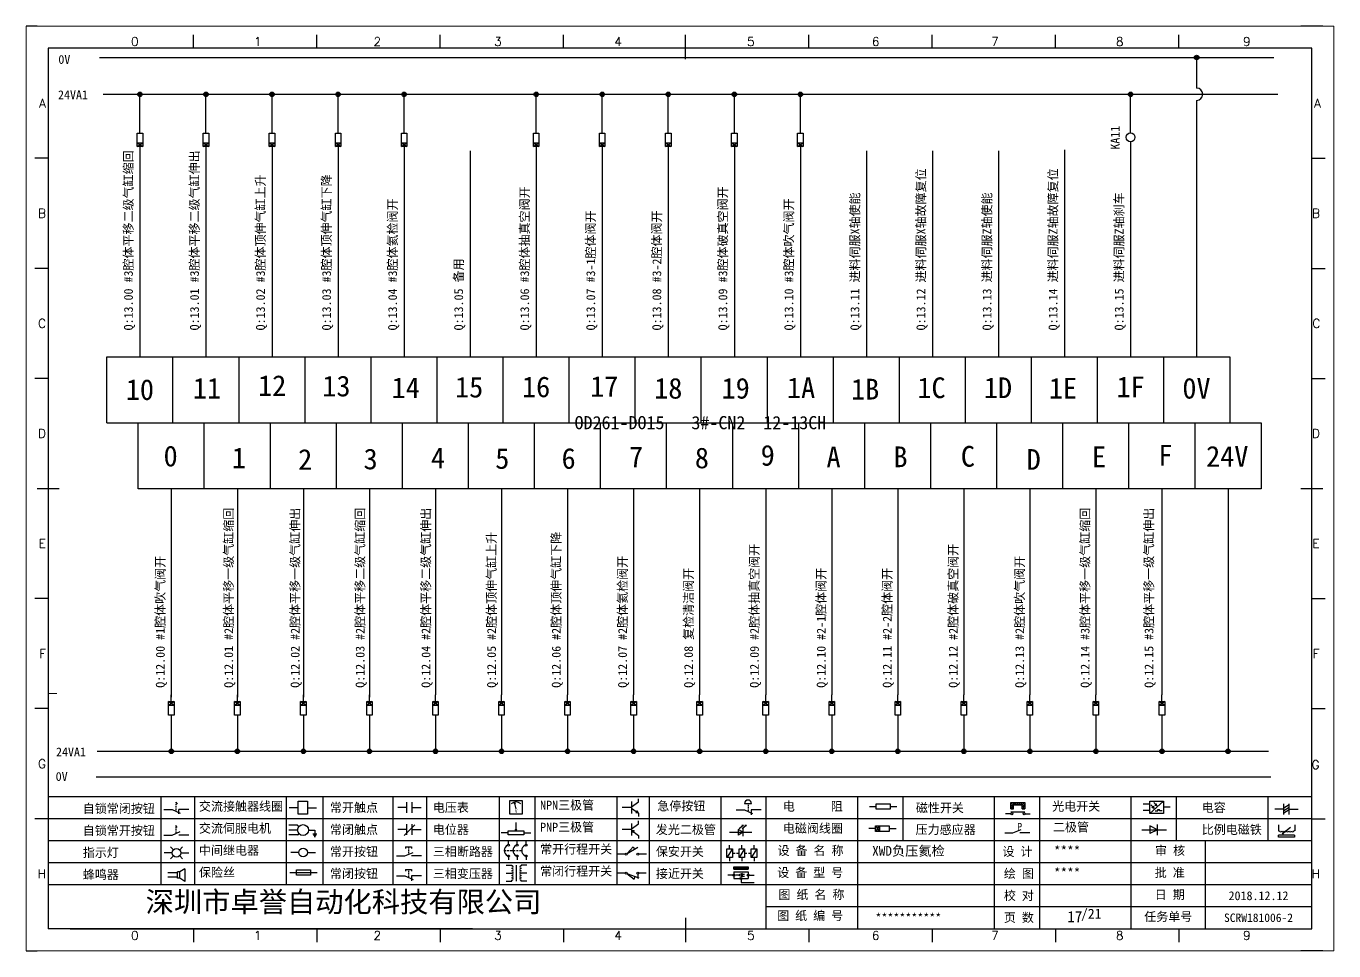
# Model space of a CAD drawing. Header units: millimetres. Extents: x -300 to 4128, y -106 to 2458.
# Drawn here: x 451.1 to 748.1, y 1284 to 1494 of the extents above; entities that cross this region are included whole.
import ezdxf
from ezdxf.enums import TextEntityAlignment as Align

# ---------------------------------------------------------------- set-up
doc = ezdxf.new("R2010")
doc.units = ezdxf.units.MM
doc.layers.add('AE_BOR', color=1, linetype='Continuous')
doc.layers.add('MISC', color=2, linetype='Continuous')
doc.styles.get("Standard").update_dxf_attribs({"font": ''})
doc.styles.add('WD', font='romans.shx', dxfattribs={"width": 0.8, "bigfont": 'gbcbig.shx'})
doc.styles.add('样式 0', font='')
doc.styles.add('汉字', font='')
doc.styles.get('Standard').set_extended_font_data('SimSun')
doc.styles.get('样式 0').set_extended_font_data('KaiTi_GB2312')
doc.styles.get('汉字').set_extended_font_data('新宋体')

# ---------------------------------------------------------------- blocks, each defined once
blk = doc.blocks.new('磁性开关')
at = {"linetype": 'ByBlock'}
h = blk.add_hatch(dxfattribs=at)
h.set_pattern_fill('ANSI31', color=256, scale=0.1, style=0)
h.paths.add_polyline_path([(-1910.88, -776.69), (-1910.88, -775.29), (-1907.69, -775.29), (-1907.69, -776.69), (-1908.31, -776.69), (-1908.31, -775.79), (-1910.25, -775.79), (-1910.25, -776.69)])
for p, q in [((-1910.91, -777.81), (-1912.09, -777.81)), ((-1910.88, -776.69), (-1910.88, -775.29)), ((-1910.88, -775.29), (-1907.69, -775.29)), ((-1910.88, -776.69), (-1910.25, -776.69)), ((-1910.88, -777.39), (-1907.69, -777.39)), ((-1910.25, -776.69), (-1910.25, -775.79)), ((-1910.25, -775.79), (-1908.31, -775.79)), ((-1908.31, -776.69), (-1908.31, -775.79)), ((-1908.31, -776.69), (-1907.69, -776.69)), ((-1907.69, -775.29), (-1907.69, -776.69)), ((-1907.66, -777.81), (-1906.48, -777.81))]:
    blk.add_line(p, q, dxfattribs=at)
for centre in [(-1910.68, -777.81), (-1907.88, -777.81)]:
    blk.add_circle(centre, 0.225, dxfattribs=at)
blk = doc.blocks.new('*U4')
at = {"linetype": 'ByBlock'}
for p, q in [((-1909.23, -780.45), (-1909.23, -780.67)), ((-1909.23, -780.45), (-1908.92, -780.84)), ((-1909.23, -780.84), (-1909.23, -781.05)), ((-1911.92, -782.07), (-1910.06, -782.07)), ((-1910.06, -782.07), (-1908.18, -782.88)), ((-1909.23, -781.23), (-1909.23, -781.44)), ((-1909.23, -781.61), (-1909.23, -781.83)), ((-1909.23, -782), (-1909.23, -782.21)), ((-1909.23, -782.38), (-1909.23, -782.43)), ((-1908.52, -783.07), (-1908.52, -782.07)), ((-1906.25, -782.07), (-1908.52, -782.07))]:
    blk.add_line(p, q, dxfattribs=at)
blk = doc.blocks.new('*U6')
at = {"linetype": 'ByBlock'}
for p, q in [((-1911.92, -792.89), (-1910.06, -792.89)), ((-1910.06, -792.89), (-1908.18, -792.08)), ((-1908.88, -791.17), (-1909.23, -790.71)), ((-1909.23, -790.71), (-1909.23, -790.92)), ((-1909.23, -791.09), (-1909.23, -791.31)), ((-1909.23, -791.48), (-1909.23, -791.69)), ((-1909.23, -791.86), (-1909.23, -792.08)), ((-1909.23, -792.25), (-1909.23, -792.47)), ((-1906.25, -792.89), (-1908.52, -792.89))]:
    blk.add_line(p, q, dxfattribs=at)
blk = doc.blocks.new('蜂鸣器')
at = {"linetype": 'ByBlock'}
for p, q in [((-1907.17, -795.53), (-1908.25, -796.26)), ((-1907.17, -795.53), (-1907.17, -798.41)), ((-1908.8, -796.48), (-1911.01, -796.48)), ((-1908.8, -797.46), (-1911.01, -797.46)), ((-1908.25, -796.26), (-1908.8, -796.26)), ((-1908.8, -797.68), (-1908.8, -796.26)), ((-1908.25, -797.68), (-1908.8, -797.68)), ((-1908.25, -797.68), (-1908.25, -796.26)), ((-1907.17, -798.41), (-1908.25, -797.68))]:
    blk.add_line(p, q, dxfattribs=at)
blk = doc.blocks.new('指示灯')
at = {"linetype": 'ByBlock'}
for p, q in [((-1854.25, -776.92), (-1856.06, -776.92)), ((-1854.62, -775.59), (-1853.97, -776.23)), ((-1854.62, -778.25), (-1853.97, -777.61)), ((-1851.9, -775.59), (-1852.54, -776.23)), ((-1851.9, -778.25), (-1852.54, -777.61)), ((-1852.26, -776.92), (-1850.45, -776.92))]:
    blk.add_line(p, q, dxfattribs=at)
blk.add_circle((-1853.26, -776.92), 0.992, dxfattribs=at)
blk = doc.blocks.new('光电开关')
at = {"linetype": 'ByBlock'}
h = blk.add_hatch(dxfattribs=at)
h.set_pattern_fill('ANSI31', color=256, scale=0.01, style=0)
h.set_pattern_definition([(45, (0.172267, 0), (-0.0224506403, 0.0224506403), [])])
h.paths.add_polyline_path([(-1882.44, -776.34), (-1882.5, -775.91), (-1882.68, -776.07)])
h.paths.add_polyline_path([(-1882.86, -776.23), (-1882.44, -776.34), (-1882.68, -776.07)])
h.paths.add_polyline_path([(-1883.05, -776.88), (-1883.11, -776.45), (-1883.29, -776.61)])
h.paths.add_polyline_path([(-1883.47, -776.77), (-1883.05, -776.88), (-1883.29, -776.61)])
for p, q in [((-1884.01, -775.96), (-1885.56, -775.96)), ((-1884.01, -777.39), (-1885.56, -777.39)), ((-1880.91, -775.3), (-1884.01, -778.05)), ((-1883.75, -776.09), (-1883.05, -776.88)), ((-1883.11, -776.45), (-1883.47, -776.77)), ((-1883.05, -776.88), (-1883.47, -776.77)), ((-1883.14, -775.55), (-1882.44, -776.34)), ((-1883.05, -776.88), (-1883.11, -776.45)), ((-1882.5, -775.91), (-1882.86, -776.23)), ((-1882.44, -776.34), (-1882.86, -776.23)), ((-1882.78, -777.47), (-1882.23, -777.47)), ((-1882.44, -776.34), (-1882.5, -775.91)), ((-1882.23, -777.47), (-1882.23, -777.14)), ((-1882.23, -777.14), (-1881.78, -777.14)), ((-1881.78, -777.47), (-1881.78, -777.14)), ((-1881.23, -777.47), (-1881.78, -777.47)), ((-1879.37, -776.67), (-1880.91, -776.67))]:
    blk.add_line(p, q, dxfattribs=at)
blk.add_lwpolyline([(-1884.01, -775.3), (-1880.91, -775.3), (-1880.91, -778.05), (-1884.01, -778.05)], close=True, dxfattribs=at)
blk = doc.blocks.new('交流接触器线圈')
at = {"linetype": 'ByBlock'}
for p, q in [((-1880.82, -781.77), (-1882.87, -781.77)), ((-1878.72, -781.77), (-1876.67, -781.77))]:
    blk.add_line(p, q, dxfattribs=at)
blk.add_lwpolyline([(-1880.82, -780.28), (-1878.72, -780.28), (-1878.72, -783.26), (-1880.82, -783.26)], close=True, dxfattribs=at)
blk = doc.blocks.new('交流伺服电机')
at = {"linetype": 'ByBlock'}
for p, q in [((-1880.97, -785.75), (-1882.94, -785.75)), ((-1880.97, -786.85), (-1882.94, -786.85)), ((-1880.97, -785.75), (-1880.65, -786.03)), ((-1878.49, -786.85), (-1877.07, -786.85)), ((-1877.07, -786.85), (-1877.07, -787.72)), ((-1880.97, -787.94), (-1882.94, -787.94)), ((-1880.97, -787.94), (-1880.65, -787.67)), ((-1877.54, -787.72), (-1876.59, -787.72)), ((-1877.38, -788.01), (-1876.75, -788.01)), ((-1877.23, -788.29), (-1876.9, -788.29))]:
    blk.add_line(p, q, dxfattribs=at)
blk.add_circle((-1879.73, -786.85), 1.24, dxfattribs=at)
blk = doc.blocks.new('中间继电器')
at = {"linetype": 'ByBlock'}
for p, q in [((-1880.72, -791.92), (-1882.54, -791.92)), ((-1878.74, -791.92), (-1876.92, -791.92))]:
    blk.add_line(p, q, dxfattribs=at)
blk.add_circle((-1879.73, -791.92), 0.992, dxfattribs=at)
blk = doc.blocks.new('保险丝')
at = {"linetype": 'ByBlock'}
blk.add_line((-1882.72, -796.49), (-1876.55, -796.49), dxfattribs=at)
blk.add_lwpolyline([(-1881.2, -795.86), (-1878.06, -795.86), (-1878.06, -797.12), (-1881.2, -797.12)], close=True, dxfattribs=at)
blk = doc.blocks.new('常开按钮')
at = {"linetype": 'ByBlock'}
for p, q in [((-1910.06, -787.73), (-1908.18, -786.93)), ((-1909.9, -785.68), (-1908.56, -785.68)), ((-1909.9, -785.68), (-1909.9, -786.07)), ((-1909.23, -785.68), (-1909.23, -785.89)), ((-1909.23, -786.06), (-1909.23, -786.28)), ((-1909.23, -786.45), (-1909.23, -786.67)), ((-1909.23, -786.84), (-1909.23, -787.05)), ((-1908.56, -785.68), (-1908.56, -786.07)), ((-1911.92, -787.73), (-1910.06, -787.73)), ((-1909.23, -787.22), (-1909.23, -787.38)), ((-1906.25, -787.73), (-1908.52, -787.73))]:
    blk.add_line(p, q, dxfattribs=at)
blk = doc.blocks.new('常开触点')
at = {"linetype": 'ByBlock'}
for p, q in [((-1853.82, -782.99), (-1853.82, -780.56)), ((-1852.6, -782.99), (-1852.6, -780.56)), ((-1853.82, -781.77), (-1855.88, -781.77)), ((-1852.6, -781.77), (-1850.55, -781.77))]:
    blk.add_line(p, q, dxfattribs=at)
blk = doc.blocks.new('常闭触点')
at = {"linetype": 'ByBlock'}
for p, q in [((-1853.82, -786.77), (-1855.88, -786.77)), ((-1852.01, -785.66), (-1854.43, -788.1)), ((-1853.82, -787.99), (-1853.82, -785.56)), ((-1852.6, -787.99), (-1852.6, -785.56)), ((-1852.6, -786.77), (-1850.55, -786.77))]:
    blk.add_line(p, q, dxfattribs=at)
blk = doc.blocks.new('常闭按钮')
at = {"linetype": 'ByBlock'}
for p, q in [((-1856.13, -792.28), (-1854.28, -792.28)), ((-1854.28, -792.28), (-1852.4, -793.09)), ((-1854.11, -790.83), (-1852.77, -790.83)), ((-1854.11, -790.83), (-1854.11, -791.22)), ((-1853.44, -790.83), (-1853.44, -791.04)), ((-1853.44, -791.21), (-1853.44, -791.43)), ((-1853.44, -791.6), (-1853.44, -791.82)), ((-1853.44, -791.99), (-1853.44, -792.2)), ((-1853.44, -792.37), (-1853.44, -792.53)), ((-1852.77, -790.83), (-1852.77, -791.22)), ((-1850.47, -792.28), (-1852.73, -792.28)), ((-1852.73, -792.28), (-1852.73, -793.43))]:
    blk.add_line(p, q, dxfattribs=at)
blk = doc.blocks.new('电磁阀线圈')
at = {"linetype": 'ByBlock'}
for p, q in [((-1854.61, -795.92), (-1853.75, -797.16)), ((-1853.75, -795.92), (-1854.61, -797.16)), ((-1853.75, -795.92), (-1853.75, -797.16)), ((-1854.61, -796.54), (-1856.17, -796.54)), ((-1851.53, -796.54), (-1849.97, -796.54))]:
    blk.add_line(p, q, dxfattribs=at)
blk.add_lwpolyline([(-1854.61, -795.92), (-1851.53, -795.92), (-1851.53, -797.16), (-1854.61, -797.16)], close=True, dxfattribs=at)
blk = doc.blocks.new('电压表')
at = {"linetype": 'ByBlock'}
for p, q in [((-1814.84, -780.75), (-1814.91, -781.13)), ((-1814.6, -781.05), (-1814.91, -781.13)), ((-1814.84, -780.75), (-1814.46, -782.26)), ((-1814.84, -780.75), (-1814.6, -781.05))]:
    blk.add_line(p, q, dxfattribs=at)
blk.add_lwpolyline([(-1815.84, -780.34), (-1813.07, -780.34), (-1813.07, -783.49), (-1815.84, -783.49)], close=True, dxfattribs=at)
blk.add_arc((-1814.46, -782.26), 1.56, 46.8313, 133.1687, dxfattribs=at)
at = {"linetype": 'ByBlock', "insert": (-1814.7, -782.39), "char_height": 0.75, "width": 0.6768, "attachment_point": 1}
blk.add_mtext('V', dxfattribs=at)
blk = doc.blocks.new('电位器')
at = {"linetype": 'ByBlock'}
for p, q in [((-1814.45, -787.3), (-1814.62, -786.96)), ((-1814.62, -786.96), (-1814.27, -786.96)), ((-1814.45, -787.3), (-1814.45, -785.39)), ((-1814.45, -787.3), (-1814.27, -786.96)), ((-1816.21, -787.75), (-1817.79, -787.75)), ((-1812.68, -787.75), (-1811.1, -787.75))]:
    blk.add_line(p, q, dxfattribs=at)
blk.add_lwpolyline([(-1816.21, -787.3), (-1812.68, -787.3), (-1812.68, -788.2), (-1816.21, -788.2)], close=True, dxfattribs=at)
blk = doc.blocks.new('三相断路器')
at = {"linetype": 'ByBlock'}
for p, q in [((-1816.17, -790.33), (-1816.17, -789.7)), ((-1814.17, -790.33), (-1814.17, -789.7)), ((-1812.18, -790.33), (-1812.18, -789.7)), ((-1817.14, -791.74), (-1816.72, -791.74)), ((-1816.45, -791.74), (-1816.03, -791.74)), ((-1815.76, -791.74), (-1815.34, -791.74)), ((-1815.07, -791.74), (-1814.65, -791.74)), ((-1814.38, -791.74), (-1813.96, -791.74)), ((-1813.69, -791.74), (-1813.27, -791.74)), ((-1816.17, -793.19), (-1816.17, -793.83)), ((-1814.17, -793.19), (-1814.17, -793.83)), ((-1812.18, -793.19), (-1812.18, -793.83))]:
    blk.add_line(p, q, dxfattribs=at)
for centre in [(-1816.17, -790.55), (-1816.17, -792.98), (-1814.17, -790.55), (-1814.17, -792.98), (-1812.18, -790.55), (-1812.18, -792.98)]:
    blk.add_circle(centre, 0.219, dxfattribs=at)
for centre in [(-1815.81, -791.74), (-1813.82, -791.74), (-1811.83, -791.74)]:
    blk.add_arc(centre, 1.32, 115.5791, 244.4209, dxfattribs=at)
blk = doc.blocks.new('三相变压器')
at = {"linetype": 'ByBlock'}
for p, q in [((-1816.69, -795.03), (-1815.37, -795.03)), ((-1815.37, -795.03), (-1815.37, -795.24)), ((-1814.34, -798.7), (-1814.34, -795.04)), ((-1812, -795.03), (-1813.32, -795.03)), ((-1813.32, -795.03), (-1813.32, -795.24)), ((-1816.69, -796.87), (-1815.37, -796.87)), ((-1816.69, -798.71), (-1815.37, -798.71)), ((-1815.37, -798.71), (-1815.37, -798.5)), ((-1812, -796.87), (-1813.32, -796.87)), ((-1813.32, -798.71), (-1813.32, -798.5)), ((-1812, -798.71), (-1813.32, -798.71))]:
    blk.add_line(p, q, dxfattribs=at)
for centre, start, end in [((-1815.37, -795.51), 270, 90), ((-1815.37, -796.06), 270, 90), ((-1813.32, -795.51), 90, 270), ((-1813.32, -796.06), 90, 270), ((-1815.37, -796.6), 270, 90), ((-1815.37, -797.14), 270, 90), ((-1815.37, -797.68), 270, 90), ((-1815.37, -798.23), 270, 90), ((-1813.32, -796.6), 90, 270), ((-1813.32, -797.14), 90, 270), ((-1813.32, -797.68), 90, 270), ((-1813.32, -798.23), 90, 270)]:
    blk.add_arc(centre, 0.271, start, end, dxfattribs=at)
blk = doc.blocks.new('压力感应器')
at = {"linetype": 'ByBlock'}
for p, q in [((-1817.44, -777.73), (-1815.59, -777.73)), ((-1815.59, -777.73), (-1813.71, -776.93)), ((-1811.78, -777.73), (-1814.05, -777.73))]:
    blk.add_line(p, q, dxfattribs=at)
at = {"linetype": 'ByBlock', "insert": (-1814.65, -775.48), "char_height": 1.68, "width": 1.2242, "attachment_point": 1}
blk.add_mtext('{\\fNSimSun|b0|i0|c134|p49;P}', dxfattribs=at)
blk = doc.blocks.new('二极管')
at = {"linetype": 'ByBlock'}
for p, q in [((-1787.52, -776.77), (-1781.92, -776.77)), ((-1783.97, -776.77), (-1785.69, -775.9)), ((-1785.69, -775.9), (-1785.69, -777.65)), ((-1783.97, -776.77), (-1785.69, -777.65)), ((-1783.97, -777.99), (-1783.97, -775.56))]:
    blk.add_line(p, q, dxfattribs=at)
blk = doc.blocks.new('NPN三极管')
at = {"linetype": 'ByBlock'}
for p, q in [((-1785.73, -780.61), (-1785.73, -783.32)), ((-1785.73, -781.82), (-1784.15, -780.66)), ((-1784.15, -780.66), (-1784.15, -779.98)), ((-1785.73, -781.97), (-1787.81, -781.97)), ((-1785.73, -782.11), (-1784.15, -783.27)), ((-1784.41, -782.73), (-1784.74, -783.18)), ((-1784.15, -783.27), (-1784.74, -783.18)), ((-1784.15, -783.27), (-1784.41, -782.73)), ((-1784.15, -783.27), (-1784.15, -783.96))]:
    blk.add_line(p, q, dxfattribs=at)
blk = doc.blocks.new('PNP三极管')
at = {"linetype": 'ByBlock'}
for p, q in [((-1784.9, -786.74), (-1786.98, -786.74)), ((-1784.9, -785.38), (-1784.9, -788.09)), ((-1784.9, -786.59), (-1783.32, -785.43)), ((-1784.9, -786.88), (-1783.32, -788.04)), ((-1784.9, -786.88), (-1784.31, -786.97)), ((-1784.9, -786.88), (-1784.64, -787.42)), ((-1784.31, -786.97), (-1784.64, -787.42)), ((-1783.32, -785.43), (-1783.32, -784.75)), ((-1783.32, -788.04), (-1783.32, -788.73))]:
    blk.add_line(p, q, dxfattribs=at)
blk = doc.blocks.new('常开行程开关')
at = {"linetype": 'ByBlock'}
for p, q in [((-1786.29, -792.3), (-1788.01, -792.3)), ((-1785.89, -792.17), (-1784.52, -790.62)), ((-1785.89, -792.17), (-1783.43, -790.72)), ((-1784.52, -790.62), (-1784.19, -791.17)), ((-1781.48, -792.3), (-1783.21, -792.3))]:
    blk.add_line(p, q, dxfattribs=at)
for centre in [(-1786.07, -792.3), (-1783.42, -792.3)]:
    blk.add_circle(centre, 0.219, dxfattribs=at)
blk = doc.blocks.new('常闭行程开关')
at = {"linetype": 'ByBlock'}
for p, q in [((-1786.34, -796.62), (-1788.07, -796.62)), ((-1785.93, -796.72), (-1783.25, -797.7)), ((-1785.93, -796.72), (-1784.3, -798)), ((-1784.3, -798), (-1784.08, -797.4)), ((-1783.48, -796.84), (-1783.48, -797.85)), ((-1781.54, -796.62), (-1783.26, -796.62))]:
    blk.add_line(p, q, dxfattribs=at)
for centre in [(-1786.12, -796.62), (-1783.48, -796.62)]:
    blk.add_circle(centre, 0.219, dxfattribs=at)
blk = doc.blocks.new('电容')
at = {"linetype": 'ByBlock'}
for p, q in [((-1756.08, -782.99), (-1756.08, -780.56)), ((-1754.86, -780.79), (-1756.08, -781.55)), ((-1754.86, -782.99), (-1754.86, -780.56)), ((-1756.08, -781.77), (-1758.13, -781.77)), ((-1754.86, -781.44), (-1756.08, -782.2)), ((-1754.86, -781.99), (-1756.08, -782.75)), ((-1754.86, -781.77), (-1752.81, -781.77))]:
    blk.add_line(p, q, dxfattribs=at)
blk = doc.blocks.new('发光二极管')
at = {"linetype": 'ByBlock'}
for p, q in [((-1758.01, -786.77), (-1752.89, -786.77)), ((-1754.84, -786.77), (-1756.04, -786.16)), ((-1756.04, -786.16), (-1756.04, -787.39)), ((-1754.84, -786.77), (-1756.04, -787.39)), ((-1755.78, -785.92), (-1754.89, -785.14)), ((-1754.89, -785.14), (-1755.2, -785.22)), ((-1755.2, -785.22), (-1755.01, -785.43)), ((-1755.08, -785.92), (-1754.18, -785.14)), ((-1754.89, -785.14), (-1755.01, -785.43)), ((-1754.84, -787.63), (-1754.84, -785.92)), ((-1754.18, -785.14), (-1754.49, -785.22)), ((-1754.49, -785.22), (-1754.31, -785.43)), ((-1754.18, -785.14), (-1754.31, -785.43))]:
    blk.add_line(p, q, dxfattribs=at)
blk = doc.blocks.new('比例电磁阀')
at = {"linetype": 'ByBlock'}
for p, q in [((-1757.26, -775.38), (-1757.26, -776.71)), ((-1757.26, -776.71), (-1757.05, -776.71)), ((-1753.6, -777.73), (-1757.25, -777.73)), ((-1757.25, -778.13), (-1757.25, -777.73)), ((-1753.6, -778.13), (-1757.25, -778.13)), ((-1754.5, -775.98), (-1756.35, -777.44)), ((-1756.35, -777.44), (-1756.25, -777.25)), ((-1756.35, -777.44), (-1756.15, -777.38)), ((-1756.15, -777.38), (-1756.25, -777.25)), ((-1753.58, -776.71), (-1753.8, -776.71)), ((-1753.6, -777.73), (-1753.6, -778.13)), ((-1753.58, -775.38), (-1753.58, -776.71))]:
    blk.add_line(p, q, dxfattribs=at)
for centre in [(-1756.78, -776.71), (-1756.24, -776.71), (-1755.7, -776.71), (-1755.15, -776.71), (-1754.61, -776.71), (-1754.07, -776.71)]:
    blk.add_arc(centre, 0.271, 180, 0, dxfattribs=at)
blk = doc.blocks.new('保安开关')
at = {"linetype": 'ByBlock'}
for p, q in [((-1757.96, -790.79), (-1757.96, -789.97)), ((-1755.17, -790.79), (-1755.17, -789.97)), ((-1752.39, -790.79), (-1752.39, -789.97)), ((-1757.33, -790.79), (-1758.6, -792.81)), ((-1757.96, -792.81), (-1757.96, -793.62)), ((-1757.33, -791.8), (-1756.72, -791.8)), ((-1756.35, -791.8), (-1755.89, -791.8)), ((-1754.54, -790.79), (-1755.81, -792.81)), ((-1755.17, -792.81), (-1755.17, -793.62)), ((-1754.52, -791.8), (-1754.06, -791.8)), ((-1753.69, -791.8), (-1753.08, -791.8)), ((-1751.75, -790.79), (-1753.02, -792.81)), ((-1752.39, -792.81), (-1752.39, -793.62))]:
    blk.add_line(p, q, dxfattribs=at)
for points in [[(-1758.6, -790.79), (-1757.33, -790.79), (-1757.33, -792.81), (-1758.6, -792.81)], [(-1755.81, -790.79), (-1754.54, -790.79), (-1754.54, -792.81), (-1755.81, -792.81)], [(-1753.02, -790.79), (-1751.75, -790.79), (-1751.75, -792.81), (-1753.02, -792.81)]]:
    blk.add_lwpolyline(points, close=True, dxfattribs=at)
blk = doc.blocks.new('接近开关')
at = {"linetype": 'ByBlock'}
h = blk.add_hatch(dxfattribs=at)
h.set_pattern_fill('ANSI31', color=256, scale=0.01, style=0)
h.set_pattern_definition([(45, (-89.131516, -30.795668), (-0.0224506403, 0.0224506403), [])])
h.paths.add_polyline_path([(-1516.96, -1123.35), (-1516.96, -1122.85), (-1513.76, -1122.85), (-1513.76, -1123.35)])
for p, q in [((-1517.18, -1124.71), (-1518.36, -1124.71)), ((-1516.96, -1123.35), (-1516.96, -1122.85)), ((-1516.96, -1122.85), (-1513.76, -1122.85)), ((-1516.96, -1123.35), (-1513.76, -1123.35)), ((-1516.96, -1123.95), (-1513.76, -1123.95)), ((-1516.96, -1123.95), (-1516.96, -1125.47)), ((-1516.96, -1125.47), (-1513.76, -1125.47)), ((-1515.91, -1124.71), (-1516.45, -1124.71)), ((-1515.11, -1124.31), (-1515.91, -1124.71)), ((-1515.11, -1125.11), (-1515.91, -1124.71)), ((-1515.33, -1124.53), (-1515.17, -1124.53)), ((-1515.33, -1124.88), (-1515.17, -1124.88)), ((-1515.25, -1124.45), (-1515.25, -1124.61)), ((-1515.11, -1124.31), (-1515.11, -1125.11)), ((-1515.11, -1124.48), (-1514.58, -1124.48)), ((-1515.11, -1124.94), (-1514.58, -1124.94)), ((-1513.76, -1122.85), (-1513.76, -1123.35)), ((-1513.76, -1123.95), (-1513.76, -1125.47)), ((-1513.54, -1124.71), (-1512.36, -1124.71)), ((-1515.36, -1125.69), (-1515.36, -1126.36)), ((-1515.36, -1126.36), (-1512.36, -1126.36))]:
    blk.add_line(p, q, dxfattribs=at)
for centre in [(-1516.96, -1124.71), (-1515.36, -1125.47), (-1513.76, -1124.71)]:
    blk.add_circle(centre, 0.225, dxfattribs=at)
blk = doc.blocks.new('电阻')
at = {"linetype": 'ByBlock'}
for p, q in [((-3.09, 0), (-1.57, 0)), ((1.57, 0), (3.09, 0))]:
    blk.add_line(p, q, dxfattribs=at)
blk.add_lwpolyline([(-1.57, 0.63), (1.57, 0.63), (1.57, -0.63), (-1.57, -0.63)], close=True, dxfattribs=at)
blk = doc.blocks.new('急停按钮')
at = {"linetype": 'ByBlock'}
for p, q in [((-1.86, 0), (0, 0)), ((0, 0), (1.88, -0.81)), ((0.06, 1.45), (1.61, 1.45)), ((0.83, 1.45), (0.83, 1.24)), ((0.83, 1.07), (0.83, 0.85)), ((0.83, 0.68), (0.83, 0.47)), ((0.83, 0.29), (0.83, 0.08)), ((3.81, 0), (1.54, 0)), ((1.54, 0), (1.54, -1.15)), ((0.83, -0.09), (0.83, -0.24))]:
    blk.add_line(p, q, dxfattribs=at)
blk.add_arc((0.83, 1.45), 0.774, 0, 180)
blk = doc.blocks.new('电控横A4')
at = {"color": 7}
for p, q in [((292, -5), (5, -5)), ((5, -5), (5, -205)), ((292, -205), (292, -5)), ((10.03, -205), (289.53, -205)), ((130.8, -205), (190.75, -205)), ((190.75, -205), (259.54, -205))]:
    blk.add_line(p, q, dxfattribs=at)
at = {"color": 7, "lineweight": 9, "ltscale": 0.1}
for p, q in [((5, -151.57), (7, -151.57)), ((101.34, -205), (130.8, -205)), ((129.44, -205), (129.44, -205)), ((129.44, -205), (129.44, -205)), ((129.44, -205), (129.44, -205)), ((129.44, -205), (129.44, -205))]:
    blk.add_line(p, q, dxfattribs=at)
at = {"color": 7, "linetype": 'ByBlock'}
for p, q in [((292, -175), (5, -175)), ((292, -180), (5, -180)), ((292, -185), (5, -185)), ((292, -190), (5, -190)), ((292, -195), (5, -195)), ((292, -200), (168.03, -200))]:
    blk.add_line(p, q, dxfattribs=at)
at = {"color": 7, "lineweight": -2}
for p, q in [((30.58, -175), (30.58, -195)), ((38.26, -175), (38.26, -195)), ((59.05, -175), (59.05, -195)), ((67.4, -175), (67.4, -195)), ((83.26, -175), (83.26, -195)), ((90.91, -175), (90.91, -195)), ((107.4, -175), (107.4, -195)), ((115.5, -175), (115.5, -195)), ((134.12, -175), (134.12, -195)), ((141.48, -175), (141.48, -195)), ((157.79, -175), (157.79, -195)), ((168.03, -175), (168.03, -204.92)), ((188.84, -175), (188.84, -185)), ((199.08, -175), (199.08, -185)), ((219.89, -175), (219.89, -185)), ((230.12, -175), (230.12, -185)), ((250.93, -175), (250.93, -185)), ((261.17, -175), (261.17, -185)), ((281.98, -175), (281.98, -185)), ((188.84, -185), (188.84, -204.92)), ((219.89, -185), (219.89, -205)), ((230.12, -185), (230.12, -205)), ((250.93, -185), (250.93, -205)), ((267.79, -185), (267.79, -205))]:
    blk.add_line(p, q, dxfattribs=at)
at = {"color": 7, "ltscale": 2}
for p, q in [((292, -205), (292, -183.55)), ((101.34, -205), (5, -205)), ((259.54, -205), (289.53, -205)), ((259.54, -205), (292, -205))]:
    blk.add_line(p, q, dxfattribs=at)
at = {"layer": 'AE_BOR', "color": 7, "lineweight": 30}
for p, q in [((2.53, 0), (0, 0)), ((149.78, -7.5), (149.78, -2.5)), ((294.53, 0), (289.53, 0)), ((2.5, -105), (7.5, -105)), ((289.5, -105), (294.5, -105)), ((149.78, -202.5), (149.78, -207.5)), ((149.78, -205), (149.78, -207.5)), ((0, -210), (2.53, -210)), ((294.53, -210), (289.53, -210))]:
    blk.add_line(p, q, dxfattribs=at)
at = {"layer": 'AE_BOR', "color": 7, "lineweight": 15}
for p, q in [((0, 0), (297, 0)), ((0, -210), (0, 0)), ((297, 0), (297, -210)), ((297, -210), (0, -210))]:
    blk.add_line(p, q, dxfattribs=at)
at = {"layer": 'AE_BOR', "color": 7}
for p, q in [((38.03, -5), (38.03, -2)), ((66.03, -5), (66.03, -2)), ((94.03, -5), (94.03, -2)), ((122.03, -5), (122.03, -2)), ((149.78, -5), (149.78, -2)), ((177.78, -5), (177.78, -2)), ((205.78, -5), (205.78, -2)), ((233.78, -5), (233.78, -2)), ((261.78, -5), (261.78, -2)), ((5, -30), (2, -30)), ((292, -30), (295, -30)), ((5, -55), (2, -55)), ((292, -55), (295, -55)), ((5, -80), (2, -80)), ((292, -80), (295, -80)), ((5, -130), (2, -130)), ((292, -130), (295, -130)), ((5, -155), (2, -155)), ((292, -155), (295, -155)), ((5, -180), (2, -180)), ((292, -180), (295, -180)), ((38.03, -205), (38.03, -208)), ((66.03, -205), (66.03, -208)), ((94.03, -205), (94.03, -208)), ((122.03, -205), (122.03, -208)), ((149.78, -205), (149.78, -208)), ((177.78, -205), (177.78, -208)), ((205.78, -205), (205.78, -208)), ((233.78, -205), (233.78, -208)), ((261.78, -205), (261.78, -208))]:
    blk.add_line(p, q, dxfattribs=at)
at = {"color": 7, "linetype": 'ByBlock'}
for name, p in [('*U4', (1943.19, 604.18)), ('交流接触器线圈', (1942.62, 604.27)), ('常开触点', (1940.27, 604.3)), ('电压表', (1925.71, 604.52)), ('NPN三极管', (1923.2, 604.5)), ('磁性开关', (2134.53, 598.96)), ('光电开关', (2139.22, 599.27)), ('电容', (2041.69, 603.98)), ('电位器', (1925.71, 604.52)), ('PNP三极管', (1922.37, 604.27)), ('压力感应器', (2039.72, 594.52)), ('*U6', (1943.19, 609.18)), ('交流伺服电机', (1942.62, 604.27)), ('常闭触点', (1940.27, 604.3)), ('发光二极管', (1917.72, 603.69)), ('电磁阀线圈', (2047.53, 614.3)), ('二极管', (2040.91, 594.27)), ('比例电磁阀', (2041.69, 593.98)), ('指示灯', (1887.41, 589.18)), ('中间继电器', (1942.62, 604.27)), ('常开按钮', (1996.06, 599.3)), ('三相断路器', (1925.71, 604.52)), ('常开行程开关', (1922.37, 604.27)), ('保安开关', (1917.72, 603.98)), ('蜂鸣器', (1943.19, 604.18)), ('保险丝', (1942.62, 604.27)), ('常闭按钮', (1940.27, 599.3)), ('三相变压器', (1925.71, 604.52)), ('常闭行程开关', (1922.37, 604.27)), ('接近开关', (1677.72, 931.9))]:
    blk.add_blockref(name, p, dxfattribs=at)
at = {"color": 7}
for name, p in [('急停按钮', (163.12, -177.98)), ('电阻', (194.66, -177.22))]:
    blk.add_blockref(name, p, dxfattribs=at)
at = {"color": 7, "char_height": 2, "attachment_point": 1, "style": '汉字'}
for s, insert in [('{\\fKaiTi_GB2312|b0|i0|c134|p49;自锁常闭按钮}', (12.86, -176.69)), ('{\\fKaiTi_GB2312|b0|i0|c134|p49;交流接触器线圈}', (39.25, -176.19)), ('{\\fKaiTi_GB2312|b0|i0|c134|p49;常开触点}', (69.01, -176.48)), ('{\\fKaiTi_GB2312|b0|i0|c134|p49;电压表}', (92.37, -176.47)), ('{\\fKaiTi_GB2312|b0|i0|c134|p49;NPN三极管}', (116.73, -175.91)), ('{\\fKaiTi_GB2312|b0|i0|c134|p49;急停按钮}', (143.35, -176.12)), ('{\\fKaiTi_GB2312|b0|i0|c134|p49;电      阻}', (171.86, -176.19)), ('{\\fKaiTi_GB2312|b0|i0|c134|p49;磁性开关}', (202.07, -176.53)), ('{\\fKaiTi_GB2312|b0|i0|c134|p49;光电开关}', (233.02, -176.19)), ('{\\fKaiTi_GB2312|b0|i0|c134|p49;电容}', (267, -176.48)), ('{\\fKaiTi_GB2312|b0|i0|c134|p49;交流伺服电机}', (39.25, -181.19)), ('{\\fKaiTi_GB2312|b0|i0|c134|p49;电位器}', (92.37, -181.47)), ('{\\fKaiTi_GB2312|b0|i0|c134|p49;PNP三极管}', (116.73, -180.91)), ('{\\fKaiTi_GB2312|b0|i0|c134|p49;电磁阀线圈}', (171.86, -181.19)), ('{\\fKaiTi_GB2312|b0|i0|c134|p49;压力感应器}', (202.02, -181.47)), ('{\\fKaiTi_GB2312|b0|i0|c134|p49;二极管}', (233.2, -180.91)), ('{\\fKaiTi_GB2312|b0|i0|c134|p49;自锁常开按钮}', (12.86, -181.69)), ('{\\fKaiTi_GB2312|b0|i0|c134|p49;常闭触点}', (69.01, -181.48)), ('{\\fKaiTi_GB2312|b0|i0|c134|p49;发光二极管}', (143.02, -181.48)), ('{\\fKaiTi_GB2312|b0|i0|c134|p49;比例电磁铁}', (267, -181.48)), ('{\\fKaiTi_GB2312|b0|i0|c134|p49;指示灯}', (12.86, -186.69)), ('{\\fKaiTi_GB2312|b0|i0|c134|p49;中间继电器}', (39.25, -186.19)), ('{\\fKaiTi_GB2312|b0|i0|c134|p49;常开按钮}', (69.01, -186.48)), ('{\\fKaiTi_GB2312|b0|i0|c134|p49;三相断路器}', (92.37, -186.47)), ('{\\fKaiTi_GB2312|b0|i0|c134|p49;常开行程开关}', (116.73, -185.91)), ('{\\fKaiTi_GB2312|b0|i0|c134|p49;保安开关}', (143.02, -186.48)), ('{\\fKaiTi_GB2312|b0|i0|c134|p0;设 备 名 称}', (170.65, -186.24)), ('{\\fKaiTi_GB2312|b0|i0|c134|p0;设 计}', (221.72, -186.46)), ('{\\fKaiTi_GB2312|b0|i0|c134|p0;审 核}', (256.39, -186.25)), ('{\\fKaiTi_GB2312|b0|i0|c134|p49;蜂鸣器}', (12.86, -191.69)), ('{\\fKaiTi_GB2312|b0|i0|c134|p49;保险丝}', (39.25, -191.19)), ('{\\fKaiTi_GB2312|b0|i0|c134|p49;常闭按钮}', (69.01, -191.48)), ('{\\fKaiTi_GB2312|b0|i0|c134|p49;三相变压器}', (92.37, -191.47)), ('{\\fKaiTi_GB2312|b0|i0|c134|p49;常闭行程开关}', (116.73, -190.91)), ('{\\fKaiTi_GB2312|b0|i0|c134|p49;接近开关}', (143.02, -191.48)), ('{\\fKaiTi_GB2312|b0|i0|c134|p0;设 备 型 号}', (170.58, -191.24)), ('{\\fKaiTi_GB2312|b0|i0|c134|p0;绘 图}', (222.05, -191.46)), ('{\\fKaiTi_GB2312|b0|i0|c134|p0;批 准}', (256.32, -191.25)), ('{\\fKaiTi_GB2312|b0|i0|c134|p0;图 纸 名 称}', (170.86, -196.24)), ('{\\fKaiTi_GB2312|b0|i0|c134|p0;日 期}', (256.32, -196.25)), ('{\\fKaiTi_GB2312|b0|i0|c134|p0;校 对}', (222.05, -196.46)), ('{\\fKaiTi_GB2312|b0|i0|c134|p0;图 纸 编 号}', (170.57, -201.03)), ('{\\fKaiTi_GB2312|b0|i0|c134|p0;页 数}', (222.05, -201.46)), ('{\\fKaiTi_GB2312|b0|i0|c134|p0;任务单号}', (253.94, -201.25))]:
    blk.add_mtext(s, dxfattribs=dict(at, insert=insert))
at = {"color": 7}
for s, insert, char_height, width, attachment_point in [('{\\fKaiTi_GB2312|b0|i0|c134|p49;XWD负压氦检}', (192.15, -186.2), 2.2, 26.5767, 1), ('{\\fKaiTi_GB2312|b0|i0|c134|p49;****}', (233.43, -186.2), 2.2, 15.3175, 1), ('{\\fKaiTi_GB2312|b0|i0|c134|p49;****}', (233.43, -191.2), 2.2, 15.3175, 1), ('\\pxqc;{\\fKaiTi_GB2312|b0|i0|c134|p49;2018.12.12}', (279.89, -197.5), 2, 24.2172, 5), ('\\pxqc;{\\fKaiTi_GB2312|b0|i0|c134|p49;SCRW181006-2}', (279.89, -202.5), 1.92, 24.2172, 5)]:
    blk.add_mtext(s, dxfattribs=dict(at, insert=insert, char_height=char_height, width=width, attachment_point=attachment_point))
at = {"color": 7, "lineweight": -2}
for s, insert, char_height, width, attachment_point in [('深圳市卓誉自动化科技有限公司', (27.14, -196.53), 4.7064, 96.1138, 1), ('\\pxqc;{\\f宋体|b0|i0|c134|p2;\\C256;***********}', (200.36, -202.5), 2, 31.0482, 5)]:
    blk.add_mtext(s, dxfattribs=dict(at, insert=insert, char_height=char_height, width=width, attachment_point=attachment_point))
at = {"color": 7, "linetype": 'ByBlock', "lineweight": -2, "insert": (242.64, -201.84), "char_height": 4.2689, "width": 20.8102, "attachment_point": 5}
blk.add_mtext('\\pxql;  {\\H0.53119x; /21}', dxfattribs=at)
at = {"layer": 'AE_BOR', "color": 7, "style": 'WD'}
for s, p in [('0', (24.67, -4.5)), ('1', (52.6, -4.5)), ('2', (79.75, -4.5)), ('3', (107.15, -4.5)), ('4', (134.45, -4.5)), ('5', (164.59, -4.5)), ('6', (192.94, -4.5)), ('7', (220.04, -4.5)), ('8', (248.37, -4.5)), ('9', (277.23, -4.5)), ('0', (24.67, -207.5)), ('1', (52.6, -207.5)), ('2', (79.75, -207.5)), ('3', (107.15, -207.5)), ('4', (134.45, -207.5)), ('5', (164.59, -207.5)), ('6', (192.94, -207.5)), ('7', (220.04, -207.5)), ('8', (248.37, -207.5)), ('9', (277.23, -207.5))]:
    blk.add_text(s, height=2, dxfattribs=at).set_placement(p, align=Align.CENTER)
for s, p in [('A', (4.5, -17.5)), ('A', (294.03, -17.5)), ('B', (4.5, -42.5)), ('B', (293.84, -42.5)), ('C', (4.5, -67.5)), ('C', (293.93, -67.5)), ('D', (4.5, -92.5)), ('D', (293.84, -92.5)), ('E', (4.5, -117.5)), ('E', (293.74, -117.5)), ('F', (4.5, -142.5)), ('F', (293.74, -142.5)), ('F', (293.74, -142.5)), ('G', (4.5, -167.5)), ('G', (293.74, -167.72)), ('H', (4.5, -192.5)), ('H', (293.84, -192.5))]:
    blk.add_text(s, height=2, dxfattribs=at).set_placement(p, align=Align.MIDDLE_RIGHT)

msp = doc.modelspace()

# ---------------------------------------------------------------- hatches: boundary and pattern name
at = {"lineweight": -2}
h = msp.add_hatch(color=0, dxfattribs=at)
edge = h.paths.add_edge_path()
edge.add_arc((716.959, 1486.931), 0.5, 0, 360)
h = msp.add_hatch(color=0, dxfattribs=at)
edge = h.paths.add_edge_path()
edge.add_arc((476.959, 1478.568), 0.5, 0, 360)
h = msp.add_hatch(color=0, dxfattribs=at)
edge = h.paths.add_edge_path()
edge.add_arc((491.959, 1478.568), 0.5, 0, 360)
h = msp.add_hatch(color=0, dxfattribs=at)
edge = h.paths.add_edge_path()
edge.add_arc((506.959, 1478.568), 0.5, 0, 360)
h = msp.add_hatch(color=0, dxfattribs=at)
edge = h.paths.add_edge_path()
edge.add_arc((521.959, 1478.568), 0.5, 0, 360)
h = msp.add_hatch(color=0, dxfattribs=at)
edge = h.paths.add_edge_path()
edge.add_arc((536.959, 1478.568), 0.5, 0, 360)
h = msp.add_hatch(color=0, dxfattribs=at)
edge = h.paths.add_edge_path()
edge.add_arc((566.959, 1478.568), 0.5, 0, 360)
h = msp.add_hatch(color=0, dxfattribs=at)
edge = h.paths.add_edge_path()
edge.add_arc((581.959, 1478.568), 0.5, 0, 360)
h = msp.add_hatch(color=0, dxfattribs=at)
edge = h.paths.add_edge_path()
edge.add_arc((596.959, 1478.568), 0.5, 0, 360)
h = msp.add_hatch(color=0, dxfattribs=at)
edge = h.paths.add_edge_path()
edge.add_arc((611.959, 1478.568), 0.5, 0, 360)
h = msp.add_hatch(color=0, dxfattribs=at)
edge = h.paths.add_edge_path()
edge.add_arc((626.959, 1478.568), 0.5, 0, 360)
h = msp.add_hatch(color=0, dxfattribs=at)
edge = h.paths.add_edge_path()
edge.add_arc((701.959, 1478.568), 0.5, 0, 360)
h = msp.add_hatch(color=0, dxfattribs=at)
edge = h.paths.add_edge_path()
edge.add_arc((484.084, 1329.356), 0.5, 0, 360)
h = msp.add_hatch(color=0, dxfattribs=at)
edge = h.paths.add_edge_path()
edge.add_arc((499.084, 1329.356), 0.5, 0, 360)
h = msp.add_hatch(color=0, dxfattribs=at)
edge = h.paths.add_edge_path()
edge.add_arc((514.084, 1329.356), 0.5, 0, 360)
h = msp.add_hatch(color=0, dxfattribs=at)
edge = h.paths.add_edge_path()
edge.add_arc((529.084, 1329.356), 0.5, 0, 360)
h = msp.add_hatch(color=0, dxfattribs=at)
edge = h.paths.add_edge_path()
edge.add_arc((544.084, 1329.356), 0.5, 0, 360)
h = msp.add_hatch(color=0, dxfattribs=at)
edge = h.paths.add_edge_path()
edge.add_arc((559.084, 1329.356), 0.5, 0, 360)
h = msp.add_hatch(color=0, dxfattribs=at)
edge = h.paths.add_edge_path()
edge.add_arc((574.084, 1329.356), 0.5, 0, 360)
h = msp.add_hatch(color=0, dxfattribs=at)
edge = h.paths.add_edge_path()
edge.add_arc((589.084, 1329.356), 0.5, 0, 360)
h = msp.add_hatch(color=0, dxfattribs=at)
edge = h.paths.add_edge_path()
edge.add_arc((604.084, 1329.356), 0.5, 0, 360)
h = msp.add_hatch(color=0, dxfattribs=at)
edge = h.paths.add_edge_path()
edge.add_arc((619.084, 1329.356), 0.5, 0, 360)
h = msp.add_hatch(color=0, dxfattribs=at)
edge = h.paths.add_edge_path()
edge.add_arc((634.084, 1329.356), 0.5, 0, 360)
h = msp.add_hatch(color=0, dxfattribs=at)
edge = h.paths.add_edge_path()
edge.add_arc((649.084, 1329.356), 0.5, 0, 360)
h = msp.add_hatch(color=0, dxfattribs=at)
edge = h.paths.add_edge_path()
edge.add_arc((664.084, 1329.356), 0.5, 0, 360)
h = msp.add_hatch(color=0, dxfattribs=at)
edge = h.paths.add_edge_path()
edge.add_arc((679.084, 1329.356), 0.5, 0, 360)
h = msp.add_hatch(color=0, dxfattribs=at)
edge = h.paths.add_edge_path()
edge.add_arc((694.084, 1329.356), 0.5, 0, 360)
h = msp.add_hatch(color=0, dxfattribs=at)
edge = h.paths.add_edge_path()
edge.add_arc((709.084, 1329.356), 0.5, 0, 360)
h = msp.add_hatch(color=0, dxfattribs=at)
edge = h.paths.add_edge_path()
edge.add_arc((724.084, 1329.356), 0.5, 0, 360)

# ---------------------------------------------------------------- linework, layer by layer
at = {"color": 0, "lineweight": -2}
for p, q in [((467.746, 1486.931), (734.499, 1486.931)), ((716.959, 1486.931), (716.959, 1479.962)), ((468.63, 1478.568), (735.383, 1478.568)), ((476.959, 1471.324), (476.959, 1478.568)), ((491.959, 1471.324), (491.959, 1478.568)), ((506.959, 1471.324), (506.959, 1478.568)), ((521.959, 1471.324), (521.959, 1478.568)), ((536.959, 1471.324), (536.959, 1478.568)), ((566.959, 1471.324), (566.959, 1478.568)), ((581.959, 1471.324), (581.959, 1478.568)), ((596.959, 1471.324), (596.959, 1478.568)), ((611.959, 1471.324), (611.959, 1478.568)), ((626.959, 1471.324), (626.959, 1478.568)), ((701.959, 1471.324), (701.959, 1478.568)), ((716.959, 1477.173), (716.959, 1418.962)), ((476.959, 1465.712), (476.959, 1418.962)), ((491.959, 1465.712), (491.959, 1418.962)), ((506.959, 1465.712), (506.959, 1418.962)), ((521.959, 1465.712), (521.959, 1418.962)), ((536.959, 1465.712), (536.959, 1418.962)), ((551.959, 1465.712), (551.959, 1418.962)), ((566.959, 1465.712), (566.959, 1418.962)), ((581.959, 1465.712), (581.959, 1418.962)), ((596.959, 1465.712), (596.959, 1418.962)), ((611.959, 1465.712), (611.959, 1418.962)), ((626.959, 1465.712), (626.959, 1418.962)), ((641.959, 1465.712), (641.959, 1418.962)), ((656.959, 1465.712), (656.959, 1418.962)), ((671.959, 1465.712), (671.959, 1418.962)), ((686.959, 1465.995), (686.959, 1418.962)), ((701.959, 1465.995), (701.959, 1418.962)), ((709.459, 1418.962), (709.459, 1403.962)), ((469.459, 1403.962), (731.584, 1403.962)), ((491.584, 1388.962), (491.584, 1403.962)), ((506.584, 1388.962), (506.584, 1403.962)), ((521.584, 1388.962), (521.584, 1403.962)), ((536.584, 1388.962), (536.584, 1403.962)), ((551.584, 1388.962), (551.584, 1403.962)), ((566.584, 1388.962), (566.584, 1403.962)), ((581.584, 1388.962), (581.584, 1403.962)), ((596.584, 1388.962), (596.584, 1403.962)), ((611.584, 1388.962), (611.584, 1403.962)), ((626.584, 1388.962), (626.584, 1403.962)), ((641.584, 1388.962), (641.584, 1403.962)), ((656.584, 1388.962), (656.584, 1403.962)), ((671.584, 1388.962), (671.584, 1403.962)), ((686.584, 1388.962), (686.584, 1403.962)), ((701.584, 1388.962), (701.584, 1403.962)), ((716.584, 1403.962), (716.584, 1403.962)), ((716.584, 1388.962), (716.584, 1403.962)), ((484.084, 1388.962), (484.084, 1341.628)), ((499.084, 1388.962), (499.084, 1341.628)), ((514.084, 1388.962), (514.084, 1341.628)), ((529.084, 1388.962), (529.084, 1341.628)), ((544.084, 1388.962), (544.084, 1342.211)), ((559.084, 1388.962), (559.084, 1342.211)), ((574.084, 1388.962), (574.084, 1342.211)), ((589.084, 1388.962), (589.084, 1342.211)), ((604.084, 1388.962), (604.084, 1342.211)), ((619.084, 1388.962), (619.084, 1342.211)), ((634.084, 1388.962), (634.084, 1342.211)), ((649.084, 1388.962), (649.084, 1342.211)), ((664.084, 1388.962), (664.084, 1342.211)), ((679.084, 1388.962), (679.084, 1342.211)), ((694.084, 1388.962), (694.084, 1342.211)), ((709.084, 1388.962), (709.084, 1342.211)), ((724.084, 1388.962), (724.084, 1329.356)), ((484.084, 1336.016), (484.084, 1329.356)), ((499.084, 1336.016), (499.084, 1329.356)), ((514.084, 1336.016), (514.084, 1329.356)), ((529.084, 1336.016), (529.084, 1329.356)), ((544.084, 1336.016), (544.084, 1329.356)), ((559.084, 1336.016), (559.084, 1329.356)), ((574.084, 1336.016), (574.084, 1329.356)), ((589.084, 1336.016), (589.084, 1329.356)), ((604.084, 1336.016), (604.084, 1329.356)), ((619.084, 1336.016), (619.084, 1329.356)), ((634.084, 1336.016), (634.084, 1329.356)), ((649.084, 1336.016), (649.084, 1329.356)), ((664.084, 1336.016), (664.084, 1329.356)), ((679.084, 1336.016), (679.084, 1329.356)), ((694.084, 1336.016), (694.084, 1329.356)), ((709.084, 1336.016), (709.084, 1329.356)), ((467.262, 1329.356), (733.252, 1329.356)), ((467.025, 1323.539), (733.778, 1323.539))]:
    msp.add_line(p, q, dxfattribs=at)
for points in [[(469.459, 1403.962), (469.459, 1418.962)], [(469.459, 1418.962), (484.459, 1418.962)], [(484.459, 1403.962), (484.459, 1418.962)], [(484.459, 1418.962), (499.459, 1418.962)], [(499.459, 1403.962), (499.459, 1418.962)], [(499.459, 1418.962), (514.459, 1418.962)], [(514.459, 1403.962), (514.459, 1418.962)], [(514.459, 1418.962), (529.459, 1418.962)], [(529.459, 1403.962), (529.459, 1418.962)], [(529.459, 1418.962), (544.459, 1418.962)], [(544.459, 1403.962), (544.459, 1418.962)], [(544.459, 1418.962), (559.459, 1418.962)], [(559.459, 1403.962), (559.459, 1418.962)], [(559.459, 1418.962), (574.459, 1418.962)], [(574.459, 1403.962), (574.459, 1418.962)], [(574.459, 1418.962), (589.459, 1418.962)], [(589.459, 1418.962), (604.459, 1418.962)], [(589.459, 1403.962), (589.459, 1418.962)], [(604.459, 1418.962), (619.459, 1418.962)], [(604.459, 1403.962), (604.459, 1418.962)], [(619.459, 1418.962), (634.459, 1418.962)], [(619.459, 1403.962), (619.459, 1418.962)], [(634.459, 1418.962), (649.459, 1418.962)], [(634.459, 1403.962), (634.459, 1418.962)], [(649.459, 1418.962), (664.459, 1418.962)], [(649.459, 1403.962), (649.459, 1418.962)], [(664.459, 1418.962), (679.459, 1418.962)], [(664.459, 1403.962), (664.459, 1418.962)], [(679.459, 1418.962), (694.459, 1418.962)], [(679.459, 1403.962), (679.459, 1418.962)], [(694.459, 1418.962), (709.459, 1418.962)], [(694.459, 1403.962), (694.459, 1418.962)], [(709.459, 1418.962), (724.459, 1418.962), (724.459, 1403.962)], [(491.584, 1388.962), (476.584, 1388.962), (476.548, 1403.962)], [(731.584, 1403.962), (731.584, 1388.962), (716.584, 1388.962)], [(506.584, 1388.962), (491.584, 1388.962)], [(521.584, 1388.962), (506.584, 1388.962)], [(536.584, 1388.962), (521.584, 1388.962)], [(551.584, 1388.962), (536.584, 1388.962)], [(566.584, 1388.962), (551.584, 1388.962)], [(581.584, 1388.962), (566.584, 1388.962)], [(596.584, 1388.962), (581.584, 1388.962)], [(611.584, 1388.962), (596.584, 1388.962)], [(626.584, 1388.962), (611.584, 1388.962)], [(641.584, 1388.962), (626.584, 1388.962)], [(656.584, 1388.962), (641.584, 1388.962)], [(671.584, 1388.962), (656.584, 1388.962)], [(686.584, 1388.962), (671.584, 1388.962)], [(701.584, 1388.962), (686.584, 1388.962)], [(716.584, 1388.962), (701.584, 1388.962)]]:
    msp.add_lwpolyline(points, dxfattribs=at)
for centre in [(716.959, 1486.931), (476.959, 1478.568), (491.959, 1478.568), (506.959, 1478.568), (521.959, 1478.568), (536.959, 1478.568), (566.959, 1478.568), (581.959, 1478.568), (596.959, 1478.568), (611.959, 1478.568), (626.959, 1478.568), (701.959, 1478.568), (484.084, 1329.356), (499.084, 1329.356), (514.084, 1329.356), (529.084, 1329.356), (544.084, 1329.356), (559.084, 1329.356), (574.084, 1329.356), (589.084, 1329.356), (604.084, 1329.356), (619.084, 1329.356), (634.084, 1329.356), (649.084, 1329.356), (664.084, 1329.356), (679.084, 1329.356), (694.084, 1329.356), (709.084, 1329.356), (724.084, 1329.356)]:
    msp.add_circle(centre, 0.5, dxfattribs=at)
at = {"color": 0, "ltscale": 2}
msp.add_arc((716.959, 1478.568), 1.394, 270, 90, dxfattribs=at)

# ---------------------------------------------------------------- block references
msp.add_blockref('电控横A4', (451.117, 1494.046))
at = {"linetype": 'ByBlock'}
for name, p, rotation in [('电磁阀线圈', (-319.58, 3321.298), 90), ('电磁阀线圈', (-304.58, 3321.298), 90), ('电磁阀线圈', (-289.58, 3321.298), 90), ('电磁阀线圈', (-274.58, 3321.298), 90), ('电磁阀线圈', (-259.58, 3321.298), 90), ('电磁阀线圈', (-229.58, 3321.298), 90), ('电磁阀线圈', (-214.58, 3321.298), 90), ('电磁阀线圈', (-199.58, 3321.298), 90), ('电磁阀线圈', (-184.58, 3321.298), 90), ('电磁阀线圈', (-169.58, 3321.298), 90), ('中间继电器', (1493.879, -410.929), 270), ('电磁阀线圈', (1280.622, -513.959), 270), ('电磁阀线圈', (1295.622, -513.959), 270), ('电磁阀线圈', (1310.622, -513.959), 270), ('电磁阀线圈', (1325.622, -513.959), 270), ('电磁阀线圈', (1340.622, -513.959), 270), ('电磁阀线圈', (1355.622, -513.959), 270), ('电磁阀线圈', (1370.622, -513.959), 270), ('电磁阀线圈', (1385.622, -513.959), 270), ('电磁阀线圈', (1400.622, -513.959), 270), ('电磁阀线圈', (1415.622, -513.959), 270), ('电磁阀线圈', (1430.622, -513.959), 270), ('电磁阀线圈', (1445.622, -513.959), 270), ('电磁阀线圈', (1460.622, -513.959), 270), ('电磁阀线圈', (1475.622, -513.959), 270), ('电磁阀线圈', (1490.622, -513.959), 270), ('电磁阀线圈', (1505.622, -513.959), 270)]:
    msp.add_blockref(name, p, dxfattribs=dict(at, rotation=rotation))

# ---------------------------------------------------------------- texts
msp.add_text('17', height=2.5).set_placement((687.585, 1290.557))
at = {"color": 0, "lineweight": -2, "attachment_point": 1}
for s, insert, char_height, width in [('{\\fKaiTi_GB2312|b0|i0|c134|p2;24VA1}', (458.354, 1479.462), 2, 14.27309), ('10', (473.748, 1413.86), 4.7064, 7.20347), ('11', (489.001, 1414.179), 4.7064, 7.20347), ('12', (503.789, 1414.77), 4.7064, 7.20347), ('13', (518.382, 1414.676), 4.7064, 7.20347), ('14', (534.118, 1414.29), 4.7064, 7.20347), ('15', (548.523, 1414.422), 4.7064, 7.20347), ('16', (563.743, 1414.487), 4.7064, 7.20347), ('17', (579.211, 1414.574), 4.7064, 7.20347), ('18', (593.759, 1414.162), 4.7064, 7.20347), ('19', (609.062, 1414.169), 4.7064, 7.20347), ('1A', (623.919, 1414.272), 4.7064, 7.20347), ('1B', (638.467, 1413.962), 4.7064, 7.20347), ('1C', (653.531, 1414.272), 4.7064, 7.20347), ('1D', (668.63, 1414.273), 4.7064, 7.20347), ('1E', (683.384, 1414.17), 4.7064, 7.20347), ('1F', (698.758, 1414.479), 4.7064, 7.20347), ('0V', (713.719, 1414.17), 4.7064, 7.20347), ('OD261-DO15   3#-CN2  12-13CH               ', (575.678, 1405.498), 3, 61.03402), ('9', (617.95, 1398.941), 4.706, 7.20347), ('F', (708.254, 1398.948), 4.706, 7.20347), ('0', (482.333, 1398.764), 4.706, 7.20347), ('1', (497.83, 1398.358), 4.706, 7.20347), ('2', (512.892, 1398), 4.706, 7.20347), ('3', (527.753, 1398.104), 4.706, 7.20347), ('4', (543.054, 1398.343), 4.706, 7.20347), ('5', (557.66, 1398.224), 4.706, 7.20347), ('6', (572.722, 1398.224), 4.706, 7.20347), ('7', (588.049, 1398.583), 4.706, 7.20347), ('8', (602.991, 1398.344), 4.706, 7.20347), ('A', (632.892, 1398.583), 4.706, 7.20347), ('B', (648.098, 1398.588), 4.706, 7.20347), ('C', (663.399, 1398.707), 4.706, 7.20347), ('D', (678.341, 1397.991), 4.706, 7.20347), ('E', (693.192, 1398.59), 4.706, 7.20347), ('24V', (719.109, 1398.709), 4.7064, 7.20347), ('{\\fKaiTi_GB2312|b0|i0|c134|p2;24VA1}', (457.894, 1330.212), 2, 14.27309)]:
    msp.add_mtext(s, dxfattribs=dict(at, insert=insert, char_height=char_height, width=width))
at = {"insert": (697.441, 1465.995), "char_height": 2, "width": 7.10735, "attachment_point": 1, "rotation": 90, "style": '样式 0'}
msp.add_mtext('KA11', dxfattribs=at)
at = {"color": 0, "lineweight": -2, "char_height": 2, "width": 71.79445, "attachment_point": 1, "rotation": 90}
for s, insert in [('{\\C256;Q:13.00 #3腔体平移二级气缸缩回}', (473.345, 1424.947)), ('{\\C256;Q:13.01 #3腔体平移二级气缸伸出}', (488.345, 1424.947)), ('{\\C256;Q:13.12 进料伺服X轴故障复位}', (653.345, 1424.947)), ('{\\C256;Q:13.14 进料伺服Z轴故障复位}', (683.345, 1424.947)), ('{\\C256;Q:13.02 #3腔体顶伸气缸上升}', (503.345, 1424.947)), ('{\\C256;Q:13.03 #3腔体顶伸气缸下降}', (518.345, 1424.947)), ('{\\C256;Q:13.06 #3腔体抽真空阀开}', (563.345, 1424.947)), ('{\\C256;Q:13.09 #3腔体破真空阀开}', (608.345, 1424.947)), ('{\\C256;Q:13.11 进料伺服X轴使能}', (638.345, 1424.947)), ('{\\C256;Q:13.13 进料伺服Z轴使能}', (668.345, 1424.947)), ('{\\C256;Q:13.15 进料伺服Z轴刹车}', (698.345, 1424.947)), ('{\\C256;Q:13.04 #3腔体氦检阀开}', (533.345, 1424.947)), ('{\\C256;Q:13.10 #3腔体吹气阀开}', (623.345, 1424.947)), ('{\\C256;Q:13.07 #3-1腔体阀开}', (578.345, 1424.947)), ('{\\C256;Q:13.08 #3-2腔体阀开}', (593.345, 1424.947)), ('\\pxql;{\\C256;Q:13.05 备用}', (548.345, 1424.947)), ('{\\C256;Q:12.01 #2腔体平移一级气缸缩回}', (496.113, 1343.788)), ('{\\C256;Q:12.02 #2腔体平移一级气缸伸出}', (511.202, 1343.788)), ('{\\C256;Q:12.03 #2腔体平移二级气缸缩回}', (525.962, 1343.788)), ('{\\C256;Q:12.04 #2腔体平移二级气缸伸出}', (540.918, 1343.788)), ('{\\C256;Q:12.14 #3腔体平移一级气缸缩回}', (690.622, 1343.788)), ('{\\C256;Q:12.15 #3腔体平移一级气缸伸出}', (705.132, 1343.788)), ('{\\C256;Q:12.05 #2腔体顶伸气缸上升}', (555.812, 1343.788)), ('{\\C256;Q:12.06 #2腔体顶伸气缸下降}', (570.513, 1343.788)), ('{\\C256;Q:12.09 #2腔体抽真空阀开}', (615.51, 1343.788)), ('{\\C256;Q:12.12 #2腔体破真空阀开}', (660.674, 1343.788)), ('{\\C256;Q:12.00 #1腔体吹气阀开}', (480.584, 1343.788)), ('{\\C256;Q:12.07 #2腔体氦检阀开}', (585.575, 1343.788)), ('{\\C256;Q:12.13 #2腔体吹气阀开}', (675.764, 1343.788)), ('{\\C256;Q:12.08 复检清洁阀开}', (600.568, 1343.788)), ('{\\C256;Q:12.10 #2-1腔体阀开}', (630.682, 1343.788)), ('{\\C256;Q:12.11 #2-2腔体阀开}', (645.678, 1343.788))]:
    msp.add_mtext(s, dxfattribs=dict(at, insert=insert))
at = {"layer": 'MISC', "color": 0, "char_height": 2, "width": 5.01683, "attachment_point": 1, "style": '样式 0'}
for insert in [(458.431, 1487.487), (457.824, 1324.642)]:
    msp.add_mtext('{\\fSimSun|b0|i0|c134|p49;0V}', dxfattribs=dict(at, insert=insert))

doc.saveas('drawing.dxf')
